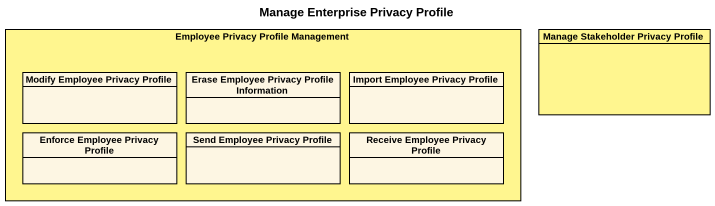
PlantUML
@startuml
title Manage Enterprise Privacy Profile
hide circle
hide empty members
rectangle "Employee Privacy Profile Management" as Employee_Privacy_Profile #FFF68F {
  class "Modify Employee Privacy Profile" as Modify_Employee_Privacy
  class "Erase Employee Privacy Profile Information" as Erase_Employee_Privacy
  class "Import Employee Privacy Profile" as Import_Employee_Privacy
  class "Enforce Employee Privacy Profile" as Enforce_Employee_Privacy
  class "Send Employee Privacy Profile" as Send_Employee_Privacy
  class "Receive Employee Privacy Profile" as Receive_Employee_Privacy
}
class "Manage Stakeholder Privacy Profile" as Manage_Stakeholder_Privacy #FFF68F
@enduml
